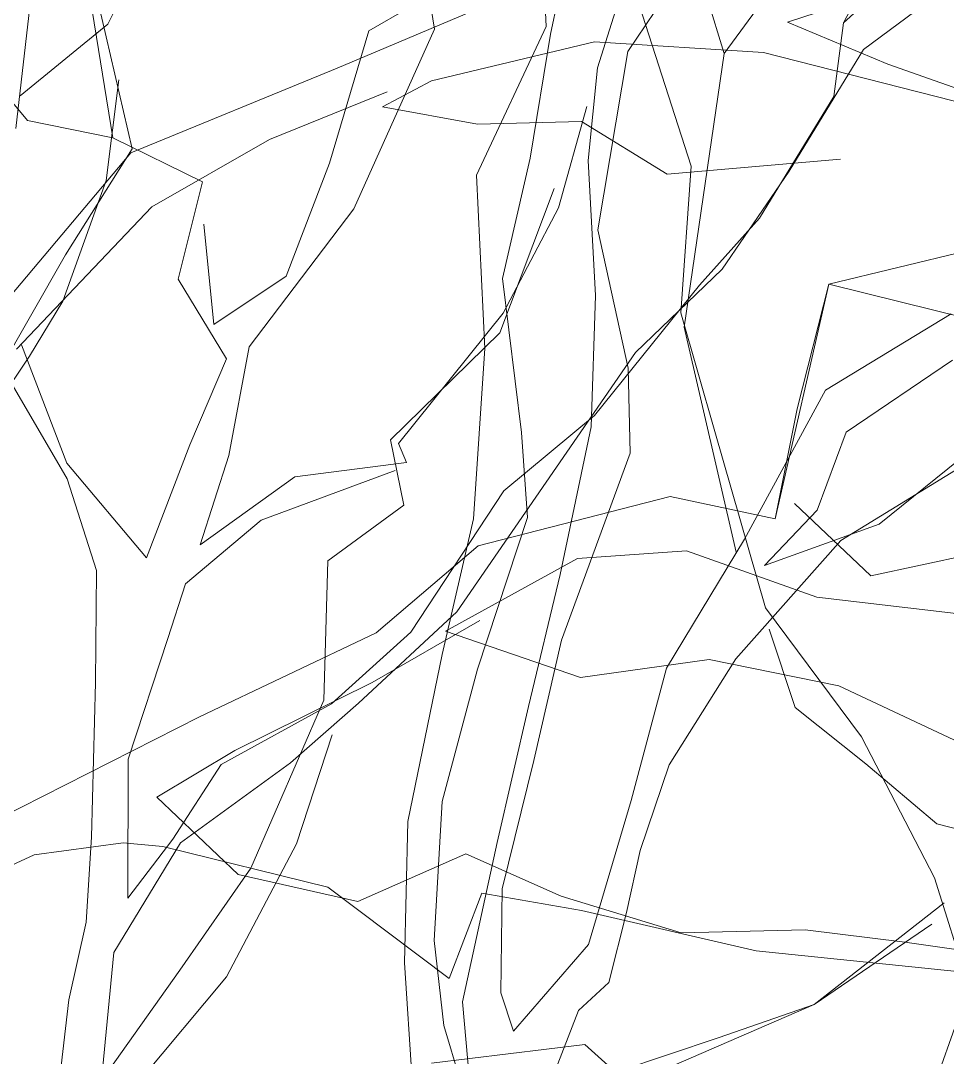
# Model space of a CAD drawing. Header units: millimetres. Extents: x -13512 to 8923, y -6533 to 5096.
# Drawn here: x -522.6 to -388.6, y -5767.3 to -5617.3 of the extents above; entities that cross this region are included whole.
import ezdxf

# ---------------------------------------------------------------- set-up
doc = ezdxf.new("R2010")
doc.units = ezdxf.units.MM
for name, color, linetype, lineweight in [('A-ELEWACJA CIENKA', 11, 'Continuous', 13), ('B-materiały', 9, 'Continuous', 0), ('Layer1', 7, 'Continuous', 0)]:
    doc.layers.add(name, color=color, linetype=linetype, lineweight=lineweight)

# ---------------------------------------------------------------- blocks, each defined once
blk = doc.blocks.new('A$C2EBD462E')
at = {"layer": 'B-materiały'}
for p, q in [((1.87, 817.34), (43.93, 855.82)), ((-33.2, 849.23), (-40.54, 815.72)), ((-41.13, 816.82), (-42.41, 845.84)), ((1.87, 817.34), (15.45, 843.27)), ((-15.4, 812.9), (2.41, 837.3)), ((-15.4, 834.05), (-29.31, 813.21)), ((-15.4, 812.9), (-22.17, 835.13)), ((-117.85, 802.05), (-114.64, 830.06)), ((-59.33, 829.77), (-57.32, 816.42)), ((-33.72, 810.86), (-27.51, 830.57)), ((22.97, 827), (4.76, 813.5)), ((-107.42, 822.93), (-103.85, 800.73)), ((-101.02, 799.12), (-106.03, 820.78)), ((-66.81, 816.18), (-60.75, 819.68)), ((-20.16, 796.63), (-27.68, 819.95)), ((0.46, 806.69), (1.87, 817.34)), ((-116.2, 803.21), (-126.58, 815.8)), ((-72.48, 797.04), (-66.81, 816.18)), ((-57.32, 816.42), (-68.96, 790.43)), ((-51.2, 795.34), (-41.13, 816.82)), ((-40.54, 815.72), (-43.44, 797.77)), ((-29.31, 813.21), (-33.69, 787.4)), ((-21.16, 773.31), (-15.4, 812.9)), ((4.76, 813.5), (-5.97, 795.92)), ((-35.06, 797.42), (-33.72, 810.86)), ((-102.95, 809.13), (-104.81, 794.56)), ((-10.27, 789.1), (0.46, 806.69)), ((-39.35, 790.61), (-35.25, 805.24)), ((-103.85, 800.73), (-116.2, 803.21)), ((-90.84, 794.35), (-103.85, 800.73)), ((-110.69, 783.8), (-101.02, 799.12)), ((-78.77, 780.69), (-72.48, 797.04)), ((-43.44, 797.77), (-47.48, 780.35)), ((-34.01, 777.9), (-35.06, 797.42)), ((-21.66, 775.41), (-20.16, 796.63)), ((-50.02, 770.23), (-51.2, 795.34)), ((-5.97, 795.92), (-15.67, 781.71)), ((-104.81, 794.56), (-111.08, 777.08)), ((-94.4, 780.29), (-90.84, 794.35)), ((-47.84, 772.52), (-39.98, 793.39)), ((-68.96, 790.43), (-84.1, 770.5)), ((-47.35, 775.33), (-39.35, 790.61)), ((-18.96, 779.39), (-10.27, 789.1)), ((-90.69, 788.21), (-89.21, 773.72)), ((-33.69, 787.4), (-29.28, 767.4)), ((-121.39, 765.09), (-110.69, 783.8)), ((-15.67, 781.71), (-28.22, 769.66)), ((-87.41, 768.74), (-94.4, 780.29)), ((-89.21, 773.72), (-78.77, 780.69)), ((-47.48, 780.35), (-44.69, 758.08)), ((-34.13, 760.57), (-18.96, 779.39)), ((-111.08, 777.08), (-115.91, 769.14)), ((-34.65, 758.89), (-34.01, 777.9)), ((-62.52, 756.51), (-47.35, 775.33)), ((-16.76, 758.22), (-21.66, 775.41)), ((-0.71, 764.21), (17.45, 775.27)), ((-110.44, 751.4), (-122.69, 772.32)), ((-63.65, 757.04), (-47.84, 772.52)), ((-13.64, 740.77), (-21.16, 773.31)), ((-117.07, 770.79), (-110.49, 753.63)), ((-84.1, 770.5), (-87.06, 754.78)), ((-28.22, 769.66), (-54.09, 732.14)), ((-51.64, 745.61), (-50.02, 770.23)), ((-115.91, 769.14), (-123.99, 757.21)), ((-92.68, 756.32), (-87.41, 768.74)), ((17.62, 768.57), (2.24, 758.13)), ((-29.28, 767.4), (-28.97, 755.12)), ((-12.46, 742.68), (-0.71, 764.21)), ((-47.27, 749.63), (-34.13, 760.57)), ((-39.14, 737.55), (-34.65, 758.89)), ((7.04, 744.85), (25.66, 759.84)), ((-44.69, 758.08), (-43.82, 745.81)), ((-9.41, 732.7), (-16.76, 758.22)), ((2.24, 758.13), (-1.95, 746.86)), ((-98.98, 739.96), (-92.68, 756.32)), ((-61.74, 747.59), (-63.65, 757.04)), ((-61.34, 753.75), (-62.52, 756.51)), ((25.17, 757.03), (1.51, 742.47)), ((-87.06, 754.78), (-91.2, 741.83)), ((-28.97, 755.12), (-38.91, 728.05)), ((-110.49, 753.63), (-98.98, 739.96)), ((-77.48, 751.67), (-61.34, 753.75)), ((-106.19, 738.1), (-110.44, 751.4)), ((-91.2, 741.83), (-77.48, 751.67)), ((-62.98, 752.59), (-82.36, 745.4)), ((-60.72, 729.18), (-47.27, 749.63)), ((-72.71, 739.5), (-61.74, 747.59)), ((-1.95, 746.86), (-9.57, 738.84)), ((-82.36, 745.4), (-93.3, 736.19)), ((-56.17, 725.95), (-51.64, 745.61)), ((-43.82, 745.81), (-51.09, 723.84)), ((-9.57, 738.84), (7.04, 744.85)), ((-23.72, 723.97), (-12.46, 742.68)), ((1.51, 742.47), (-13.7, 725.33)), ((-73.32, 719.37), (-72.71, 739.5)), ((-106.35, 721.9), (-106.19, 738.1)), ((-43.69, 718.44), (-39.14, 737.55)), ((-93.3, 736.19), (-95.89, 728.3)), ((-54.09, 732.14), (-68.29, 718.94)), ((4.46, 714.06), (-9.41, 732.7)), ((-72.19, 718.84), (-60.72, 729.18)), ((-8.88, 729.65), (-5.14, 718.29)), ((-95.89, 728.3), (-101.6, 710.84)), ((-38.91, 728.05), (-42.94, 710.64)), ((-61.15, 701.8), (-56.17, 725.95)), ((-13.7, 725.33), (-23.37, 710.01)), ((-51.09, 723.84), (-56.2, 704.72)), ((-28.83, 704.84), (-23.72, 723.97)), ((-106.9, 699.54), (-106.35, 721.9)), ((-88.17, 710.06), (-72.19, 718.84)), ((-83.89, 695.08), (-73.32, 719.37)), ((-68.29, 718.94), (-78.12, 710.31)), ((-48.23, 698.77), (-43.69, 718.44)), ((-5.14, 718.29), (5.12, 710.16)), ((-72.08, 714.37), (-77.27, 698.6)), ((15.03, 693.65), (4.46, 714.06)), ((-101.6, 710.84), (-101.66, 690.73)), ((-95.17, 699.27), (-88.17, 710.06)), ((-78.12, 710.31), (-94.04, 698.74)), ((-42.94, 710.64), (-47.5, 692.09)), ((-23.37, 710.01), (-27.53, 697.61)), ((5.12, 710.16), (15.39, 701.48)), ((-35.01, 684.02), (-28.83, 704.84)), ((-56.2, 704.72), (-57.37, 684.58)), ((-61.63, 681.35), (-61.15, 701.8)), ((15.39, 701.48), (19.33, 700.46)), ((-107.71, 687.23), (-106.9, 699.54)), ((-101.66, 690.73), (-95.17, 699.27)), ((-94.04, 698.74), (-103.69, 682.86)), ((-77.27, 698.6), (-87.4, 679.35)), ((-53.24, 675.74), (-48.23, 698.77)), ((-27.53, 697.61), (-29.54, 688.63)), ((-94.13, 680.3), (-83.89, 695.08)), ((19.89, 678.13), (15.03, 693.65)), ((-47.5, 692.09), (-47.68, 677)), ((16.45, 690.06), (-2.39, 675.34)), ((-29.54, 688.63), (-32.08, 678.51)), ((-110.22, 675.99), (-107.71, 687.23)), ((-2.39, 675.34), (14.64, 686.94)), ((-57.37, 684.58), (-55.94, 672.32)), ((-45.87, 671.46), (-35.01, 684.02)), ((-103.69, 682.86), (-105.46, 664.38)), ((-60.5, 664.19), (-61.63, 681.35)), ((-105.46, 664.38), (-94.13, 680.3)), ((-87.4, 679.35), (-103.13, 660.53)), ((-32.08, 678.51), (-36.45, 674.49)), ((-47.68, 677), (-45.87, 671.46)), ((-112.51, 655.82), (-110.22, 675.99)), ((-51.67, 657.9), (-53.24, 675.74)), ((-2.39, 675.34), (-25.6, 665.26)), ((-16.24, 670.52), (-2.39, 675.34)), ((-36.45, 674.49), (-41.69, 660.95)), ((-55.94, 672.32), (-51.67, 657.9)), ((9.93, 649.38), (18.21, 672.7)), ((-30.64, 665.69), (-16.24, 670.52))]:
    blk.add_line(p, q, dxfattribs=at)

msp = doc.modelspace()

# ---------------------------------------------------------------- linework, layer by layer
at = {"layer": 'Layer1'}
for p, q in [((-499.76, -5597.51), (-510.02, -5617.87)), ((-499.76, -5597.51), (-510.02, -5617.87)), ((-499.76, -5597.51), (-510.02, -5617.87)), ((-499.76, -5597.51), (-510.02, -5617.87)), ((-499.76, -5597.51), (-510.02, -5617.87)), ((-499.76, -5597.51), (-510.02, -5617.87)), ((-499.76, -5597.51), (-510.02, -5617.87)), ((-499.76, -5597.51), (-510.02, -5617.87)), ((-397.43, -5612.89), (-411.67, -5617.56)), ((-397.43, -5612.89), (-411.67, -5617.56)), ((-397.43, -5612.89), (-411.67, -5617.56)), ((-397.43, -5612.89), (-411.67, -5617.56)), ((-397.43, -5612.89), (-411.67, -5617.56)), ((-397.43, -5612.89), (-411.67, -5617.56)), ((-397.43, -5612.89), (-411.67, -5617.56)), ((-397.43, -5612.89), (-411.67, -5617.56)), ((-476.84, -5624.21), (-453.4, -5614.29)), ((-476.84, -5624.21), (-453.4, -5614.29)), ((-476.84, -5624.21), (-453.4, -5614.29)), ((-476.84, -5624.21), (-453.4, -5614.29)), ((-476.84, -5624.21), (-453.4, -5614.29)), ((-476.84, -5624.21), (-453.4, -5614.29)), ((-476.84, -5624.21), (-453.4, -5614.29)), ((-476.84, -5624.21), (-453.4, -5614.29)), ((-510.02, -5617.87), (-522.69, -5628.23)), ((-510.02, -5617.87), (-522.69, -5628.23)), ((-510.02, -5617.87), (-522.69, -5628.23)), ((-510.02, -5617.87), (-522.69, -5628.23)), ((-510.02, -5617.87), (-522.69, -5628.23)), ((-510.02, -5617.87), (-522.69, -5628.23)), ((-510.02, -5617.87), (-522.69, -5628.23)), ((-510.02, -5617.87), (-522.69, -5628.23)), ((-411.67, -5617.56), (-397.16, -5623.65)), ((-411.67, -5617.56), (-397.16, -5623.65)), ((-411.67, -5617.56), (-397.16, -5623.65)), ((-411.67, -5617.56), (-397.16, -5623.65)), ((-411.67, -5617.56), (-397.16, -5623.65)), ((-411.67, -5617.56), (-397.16, -5623.65)), ((-411.67, -5617.56), (-397.16, -5623.65)), ((-411.67, -5617.56), (-397.16, -5623.65)), ((-439.6, -5620.41), (-463.15, -5626.03)), ((-439.6, -5620.41), (-463.15, -5626.03)), ((-439.6, -5620.41), (-463.15, -5626.03)), ((-439.6, -5620.41), (-463.15, -5626.03)), ((-439.6, -5620.41), (-463.15, -5626.03)), ((-439.6, -5620.41), (-463.15, -5626.03)), ((-439.6, -5620.41), (-463.15, -5626.03)), ((-439.6, -5620.41), (-463.15, -5626.03)), ((-415.15, -5621.95), (-439.6, -5620.41)), ((-415.15, -5621.95), (-439.6, -5620.41)), ((-415.15, -5621.95), (-439.6, -5620.41)), ((-415.15, -5621.95), (-439.6, -5620.41)), ((-415.15, -5621.95), (-439.6, -5620.41)), ((-415.15, -5621.95), (-439.6, -5620.41)), ((-415.15, -5621.95), (-439.6, -5620.41)), ((-415.15, -5621.95), (-439.6, -5620.41)), ((-380.8, -5630.73), (-415.15, -5621.95)), ((-380.8, -5630.73), (-415.15, -5621.95)), ((-380.8, -5630.73), (-415.15, -5621.95)), ((-380.8, -5630.73), (-415.15, -5621.95)), ((-380.8, -5630.73), (-415.15, -5621.95)), ((-380.8, -5630.73), (-415.15, -5621.95)), ((-380.8, -5630.73), (-415.15, -5621.95)), ((-380.8, -5630.73), (-415.15, -5621.95)), ((-506.69, -5636.45), (-476.84, -5624.21)), ((-506.69, -5636.45), (-476.84, -5624.21)), ((-506.69, -5636.45), (-476.84, -5624.21)), ((-506.69, -5636.45), (-476.84, -5624.21)), ((-506.69, -5636.45), (-476.84, -5624.21)), ((-506.69, -5636.45), (-476.84, -5624.21)), ((-506.69, -5636.45), (-476.84, -5624.21)), ((-506.69, -5636.45), (-476.84, -5624.21)), ((-397.16, -5623.65), (-376.16, -5631.03)), ((-397.16, -5623.65), (-376.16, -5631.03)), ((-397.16, -5623.65), (-376.16, -5631.03)), ((-397.16, -5623.65), (-376.16, -5631.03)), ((-397.16, -5623.65), (-376.16, -5631.03)), ((-397.16, -5623.65), (-376.16, -5631.03)), ((-397.16, -5623.65), (-376.16, -5631.03)), ((-397.16, -5623.65), (-376.16, -5631.03)), ((-463.15, -5626.03), (-470.24, -5629.79)), ((-463.15, -5626.03), (-470.24, -5629.79)), ((-463.15, -5626.03), (-470.24, -5629.79)), ((-463.15, -5626.03), (-470.24, -5629.79)), ((-463.15, -5626.03), (-470.24, -5629.79)), ((-463.15, -5626.03), (-470.24, -5629.79)), ((-463.15, -5626.03), (-470.24, -5629.79)), ((-463.15, -5626.03), (-470.24, -5629.79)), ((-469.57, -5627.62), (-486.63, -5634.51)), ((-469.57, -5627.62), (-486.63, -5634.51)), ((-469.57, -5627.62), (-486.63, -5634.51)), ((-469.57, -5627.62), (-486.63, -5634.51)), ((-469.57, -5627.62), (-486.63, -5634.51)), ((-469.57, -5627.62), (-486.63, -5634.51)), ((-469.57, -5627.62), (-486.63, -5634.51)), ((-469.57, -5627.62), (-486.63, -5634.51)), ((-470.24, -5629.79), (-456.53, -5632.32)), ((-470.24, -5629.79), (-456.53, -5632.32)), ((-470.24, -5629.79), (-456.53, -5632.32)), ((-470.24, -5629.79), (-456.53, -5632.32)), ((-470.24, -5629.79), (-456.53, -5632.32)), ((-470.24, -5629.79), (-456.53, -5632.32)), ((-470.24, -5629.79), (-456.53, -5632.32)), ((-470.24, -5629.79), (-456.53, -5632.32)), ((-456.53, -5632.32), (-441.47, -5631.94)), ((-456.53, -5632.32), (-441.47, -5631.94)), ((-456.53, -5632.32), (-441.47, -5631.94)), ((-456.53, -5632.32), (-441.47, -5631.94)), ((-456.53, -5632.32), (-441.47, -5631.94)), ((-456.53, -5632.32), (-441.47, -5631.94)), ((-456.53, -5632.32), (-441.47, -5631.94)), ((-456.53, -5632.32), (-441.47, -5631.94)), ((-441.47, -5631.94), (-429.07, -5639.53)), ((-441.47, -5631.94), (-429.07, -5639.53)), ((-441.47, -5631.94), (-429.07, -5639.53)), ((-441.47, -5631.94), (-429.07, -5639.53)), ((-441.47, -5631.94), (-429.07, -5639.53)), ((-441.47, -5631.94), (-429.07, -5639.53)), ((-441.47, -5631.94), (-429.07, -5639.53)), ((-441.47, -5631.94), (-429.07, -5639.53)), ((-486.63, -5634.51), (-503.62, -5644.27)), ((-486.63, -5634.51), (-503.62, -5644.27)), ((-486.63, -5634.51), (-503.62, -5644.27)), ((-486.63, -5634.51), (-503.62, -5644.27)), ((-486.63, -5634.51), (-503.62, -5644.27)), ((-486.63, -5634.51), (-503.62, -5644.27)), ((-486.63, -5634.51), (-503.62, -5644.27)), ((-486.63, -5634.51), (-503.62, -5644.27)), ((-528.3, -5662.12), (-506.69, -5636.45)), ((-528.3, -5662.12), (-506.69, -5636.45)), ((-528.3, -5662.12), (-506.69, -5636.45)), ((-528.3, -5662.12), (-506.69, -5636.45)), ((-528.3, -5662.12), (-506.69, -5636.45)), ((-528.3, -5662.12), (-506.69, -5636.45)), ((-528.3, -5662.12), (-506.69, -5636.45)), ((-528.3, -5662.12), (-506.69, -5636.45)), ((-429.07, -5639.53), (-404, -5637.36)), ((-429.07, -5639.53), (-404, -5637.36)), ((-429.07, -5639.53), (-404, -5637.36)), ((-429.07, -5639.53), (-404, -5637.36)), ((-429.07, -5639.53), (-404, -5637.36)), ((-429.07, -5639.53), (-404, -5637.36)), ((-429.07, -5639.53), (-404, -5637.36)), ((-429.07, -5639.53), (-404, -5637.36)), ((-503.62, -5644.27), (-523.21, -5664.86)), ((-503.62, -5644.27), (-523.21, -5664.86)), ((-503.62, -5644.27), (-523.21, -5664.86)), ((-503.62, -5644.27), (-523.21, -5664.86)), ((-503.62, -5644.27), (-523.21, -5664.86)), ((-503.62, -5644.27), (-523.21, -5664.86)), ((-503.62, -5644.27), (-523.21, -5664.86)), ((-503.62, -5644.27), (-523.21, -5664.86)), ((-405.7, -5655.46), (-385.72, -5650.65)), ((-405.7, -5655.46), (-385.72, -5650.65)), ((-405.7, -5655.46), (-385.72, -5650.65)), ((-405.7, -5655.46), (-385.72, -5650.65)), ((-405.7, -5655.46), (-385.72, -5650.65)), ((-405.7, -5655.46), (-385.72, -5650.65)), ((-405.7, -5655.46), (-385.72, -5650.65)), ((-405.7, -5655.46), (-385.72, -5650.65)), ((-413.46, -5689.39), (-405.7, -5655.46)), ((-413.46, -5689.39), (-405.7, -5655.46)), ((-413.46, -5689.39), (-405.7, -5655.46)), ((-413.46, -5689.39), (-405.7, -5655.46)), ((-413.46, -5689.39), (-405.7, -5655.46)), ((-413.46, -5689.39), (-405.7, -5655.46)), ((-413.46, -5689.39), (-405.7, -5655.46)), ((-413.46, -5689.39), (-405.7, -5655.46)), ((-410.27, -5673.52), (-405.7, -5655.46)), ((-410.27, -5673.52), (-405.7, -5655.46)), ((-410.27, -5673.52), (-405.7, -5655.46)), ((-410.27, -5673.52), (-405.7, -5655.46)), ((-410.27, -5673.52), (-405.7, -5655.46)), ((-410.27, -5673.52), (-405.7, -5655.46)), ((-410.27, -5673.52), (-405.7, -5655.46)), ((-410.27, -5673.52), (-405.7, -5655.46)), ((-405.7, -5655.46), (-367.58, -5664.89)), ((-405.7, -5655.46), (-367.58, -5664.89)), ((-405.7, -5655.46), (-367.58, -5664.89)), ((-405.7, -5655.46), (-367.58, -5664.89)), ((-405.7, -5655.46), (-367.58, -5664.89)), ((-405.7, -5655.46), (-367.58, -5664.89)), ((-405.7, -5655.46), (-367.58, -5664.89)), ((-405.7, -5655.46), (-367.58, -5664.89)), ((-413.46, -5689.39), (-410.27, -5673.52)), ((-413.46, -5689.39), (-410.27, -5673.52)), ((-413.46, -5689.39), (-410.27, -5673.52)), ((-413.46, -5689.39), (-410.27, -5673.52)), ((-413.46, -5689.39), (-410.27, -5673.52)), ((-413.46, -5689.39), (-410.27, -5673.52)), ((-413.46, -5689.39), (-410.27, -5673.52)), ((-413.46, -5689.39), (-410.27, -5673.52)), ((-456.44, -5693.34), (-428.62, -5686.18)), ((-456.44, -5693.34), (-428.62, -5686.18)), ((-456.44, -5693.34), (-428.62, -5686.18)), ((-456.44, -5693.34), (-428.62, -5686.18)), ((-456.44, -5693.34), (-428.62, -5686.18)), ((-456.44, -5693.34), (-428.62, -5686.18)), ((-456.44, -5693.34), (-428.62, -5686.18)), ((-456.44, -5693.34), (-428.62, -5686.18)), ((-428.62, -5686.18), (-413.46, -5689.39)), ((-428.62, -5686.18), (-413.46, -5689.39)), ((-428.62, -5686.18), (-413.46, -5689.39)), ((-428.62, -5686.18), (-413.46, -5689.39)), ((-428.62, -5686.18), (-413.46, -5689.39)), ((-428.62, -5686.18), (-413.46, -5689.39)), ((-428.62, -5686.18), (-413.46, -5689.39)), ((-428.62, -5686.18), (-413.46, -5689.39)), ((-410.65, -5687.17), (-399.62, -5697.66)), ((-410.65, -5687.17), (-399.62, -5697.66)), ((-410.65, -5687.17), (-399.62, -5697.66)), ((-410.65, -5687.17), (-399.62, -5697.66)), ((-410.65, -5687.17), (-399.62, -5697.66)), ((-410.65, -5687.17), (-399.62, -5697.66)), ((-410.65, -5687.17), (-399.62, -5697.66)), ((-410.65, -5687.17), (-399.62, -5697.66)), ((-471.2, -5705.92), (-456.44, -5693.34)), ((-471.2, -5705.92), (-456.44, -5693.34)), ((-471.2, -5705.92), (-456.44, -5693.34)), ((-471.2, -5705.92), (-456.44, -5693.34)), ((-471.2, -5705.92), (-456.44, -5693.34)), ((-471.2, -5705.92), (-456.44, -5693.34)), ((-471.2, -5705.92), (-456.44, -5693.34)), ((-471.2, -5705.92), (-456.44, -5693.34)), ((-442.04, -5695.14), (-461.16, -5705.67)), ((-442.04, -5695.14), (-461.16, -5705.67)), ((-442.04, -5695.14), (-461.16, -5705.67)), ((-442.04, -5695.14), (-461.16, -5705.67)), ((-442.04, -5695.14), (-461.16, -5705.67)), ((-442.04, -5695.14), (-461.16, -5705.67)), ((-442.04, -5695.14), (-461.16, -5705.67)), ((-442.04, -5695.14), (-461.16, -5705.67)), ((-426.27, -5694.02), (-442.04, -5695.14)), ((-426.27, -5694.02), (-442.04, -5695.14)), ((-426.27, -5694.02), (-442.04, -5695.14)), ((-426.27, -5694.02), (-442.04, -5695.14)), ((-426.27, -5694.02), (-442.04, -5695.14)), ((-426.27, -5694.02), (-442.04, -5695.14)), ((-426.27, -5694.02), (-442.04, -5695.14)), ((-426.27, -5694.02), (-442.04, -5695.14)), ((-407.44, -5700.73), (-426.27, -5694.02)), ((-407.44, -5700.73), (-426.27, -5694.02)), ((-407.44, -5700.73), (-426.27, -5694.02)), ((-407.44, -5700.73), (-426.27, -5694.02)), ((-407.44, -5700.73), (-426.27, -5694.02)), ((-407.44, -5700.73), (-426.27, -5694.02)), ((-407.44, -5700.73), (-426.27, -5694.02)), ((-407.44, -5700.73), (-426.27, -5694.02)), ((-399.62, -5697.66), (-384.62, -5694.42)), ((-399.62, -5697.66), (-384.62, -5694.42)), ((-399.62, -5697.66), (-384.62, -5694.42)), ((-399.62, -5697.66), (-384.62, -5694.42)), ((-399.62, -5697.66), (-384.62, -5694.42)), ((-399.62, -5697.66), (-384.62, -5694.42)), ((-399.62, -5697.66), (-384.62, -5694.42)), ((-399.62, -5697.66), (-384.62, -5694.42)), ((-387.28, -5703.1), (-407.44, -5700.73)), ((-387.28, -5703.1), (-407.44, -5700.73)), ((-387.28, -5703.1), (-407.44, -5700.73)), ((-387.28, -5703.1), (-407.44, -5700.73)), ((-387.28, -5703.1), (-407.44, -5700.73)), ((-387.28, -5703.1), (-407.44, -5700.73)), ((-387.28, -5703.1), (-407.44, -5700.73)), ((-387.28, -5703.1), (-407.44, -5700.73)), ((-456.17, -5704.1), (-471.74, -5713.11)), ((-456.17, -5704.1), (-471.74, -5713.11)), ((-456.17, -5704.1), (-471.74, -5713.11)), ((-456.17, -5704.1), (-471.74, -5713.11)), ((-456.17, -5704.1), (-471.74, -5713.11)), ((-456.17, -5704.1), (-471.74, -5713.11)), ((-456.17, -5704.1), (-471.74, -5713.11)), ((-456.17, -5704.1), (-471.74, -5713.11)), ((-496.75, -5718.04), (-471.2, -5705.92)), ((-496.75, -5718.04), (-471.2, -5705.92)), ((-496.75, -5718.04), (-471.2, -5705.92)), ((-496.75, -5718.04), (-471.2, -5705.92)), ((-496.75, -5718.04), (-471.2, -5705.92)), ((-496.75, -5718.04), (-471.2, -5705.92)), ((-496.75, -5718.04), (-471.2, -5705.92)), ((-496.75, -5718.04), (-471.2, -5705.92)), ((-461.16, -5705.67), (-441.61, -5712.36)), ((-461.16, -5705.67), (-441.61, -5712.36)), ((-461.16, -5705.67), (-441.61, -5712.36)), ((-461.16, -5705.67), (-441.61, -5712.36)), ((-461.16, -5705.67), (-441.61, -5712.36)), ((-461.16, -5705.67), (-441.61, -5712.36)), ((-461.16, -5705.67), (-441.61, -5712.36)), ((-461.16, -5705.67), (-441.61, -5712.36)), ((-441.61, -5712.36), (-423.01, -5709.74)), ((-441.61, -5712.36), (-423.01, -5709.74)), ((-441.61, -5712.36), (-423.01, -5709.74)), ((-441.61, -5712.36), (-423.01, -5709.74)), ((-441.61, -5712.36), (-423.01, -5709.74)), ((-441.61, -5712.36), (-423.01, -5709.74)), ((-441.61, -5712.36), (-423.01, -5709.74)), ((-441.61, -5712.36), (-423.01, -5709.74)), ((-423.01, -5709.74), (-404.24, -5713.57)), ((-423.01, -5709.74), (-404.24, -5713.57)), ((-423.01, -5709.74), (-404.24, -5713.57)), ((-423.01, -5709.74), (-404.24, -5713.57)), ((-423.01, -5709.74), (-404.24, -5713.57)), ((-423.01, -5709.74), (-404.24, -5713.57)), ((-423.01, -5709.74), (-404.24, -5713.57)), ((-423.01, -5709.74), (-404.24, -5713.57)), ((-471.74, -5713.11), (-491.6, -5722.94)), ((-471.74, -5713.11), (-491.6, -5722.94)), ((-471.74, -5713.11), (-491.6, -5722.94)), ((-471.74, -5713.11), (-491.6, -5722.94)), ((-471.74, -5713.11), (-491.6, -5722.94)), ((-471.74, -5713.11), (-491.6, -5722.94)), ((-471.74, -5713.11), (-491.6, -5722.94)), ((-471.74, -5713.11), (-491.6, -5722.94)), ((-404.24, -5713.57), (-386.81, -5721.75)), ((-404.24, -5713.57), (-386.81, -5721.75)), ((-404.24, -5713.57), (-386.81, -5721.75)), ((-404.24, -5713.57), (-386.81, -5721.75)), ((-404.24, -5713.57), (-386.81, -5721.75)), ((-404.24, -5713.57), (-386.81, -5721.75)), ((-404.24, -5713.57), (-386.81, -5721.75)), ((-404.24, -5713.57), (-386.81, -5721.75)), ((-526.52, -5733.15), (-496.75, -5718.04)), ((-526.52, -5733.15), (-496.75, -5718.04)), ((-526.52, -5733.15), (-496.75, -5718.04)), ((-526.52, -5733.15), (-496.75, -5718.04)), ((-526.52, -5733.15), (-496.75, -5718.04)), ((-526.52, -5733.15), (-496.75, -5718.04)), ((-526.52, -5733.15), (-496.75, -5718.04)), ((-526.52, -5733.15), (-496.75, -5718.04)), ((-491.6, -5722.94), (-502.92, -5729.69)), ((-491.6, -5722.94), (-502.92, -5729.69)), ((-491.6, -5722.94), (-502.92, -5729.69)), ((-491.6, -5722.94), (-502.92, -5729.69)), ((-491.6, -5722.94), (-502.92, -5729.69)), ((-491.6, -5722.94), (-502.92, -5729.69)), ((-491.6, -5722.94), (-502.92, -5729.69)), ((-491.6, -5722.94), (-502.92, -5729.69)), ((-502.92, -5729.69), (-491.15, -5740.88)), ((-502.92, -5729.69), (-491.15, -5740.88)), ((-502.92, -5729.69), (-491.15, -5740.88)), ((-502.92, -5729.69), (-491.15, -5740.88)), ((-502.92, -5729.69), (-491.15, -5740.88)), ((-502.92, -5729.69), (-491.15, -5740.88)), ((-502.92, -5729.69), (-491.15, -5740.88)), ((-502.92, -5729.69), (-491.15, -5740.88)), ((-507.78, -5736.27), (-520.65, -5738.03)), ((-507.78, -5736.27), (-520.65, -5738.03)), ((-507.78, -5736.27), (-520.65, -5738.03)), ((-507.78, -5736.27), (-520.65, -5738.03)), ((-507.78, -5736.27), (-520.65, -5738.03)), ((-507.78, -5736.27), (-520.65, -5738.03)), ((-507.78, -5736.27), (-520.65, -5738.03)), ((-507.78, -5736.27), (-520.65, -5738.03)), ((-502.02, -5736.84), (-507.78, -5736.27)), ((-502.02, -5736.84), (-507.78, -5736.27)), ((-502.02, -5736.84), (-507.78, -5736.27)), ((-502.02, -5736.84), (-507.78, -5736.27)), ((-502.02, -5736.84), (-507.78, -5736.27)), ((-502.02, -5736.84), (-507.78, -5736.27)), ((-502.02, -5736.84), (-507.78, -5736.27)), ((-502.02, -5736.84), (-507.78, -5736.27)), ((-478.18, -5742.71), (-502.02, -5736.84)), ((-478.18, -5742.71), (-502.02, -5736.84)), ((-478.18, -5742.71), (-502.02, -5736.84)), ((-478.18, -5742.71), (-502.02, -5736.84)), ((-478.18, -5742.71), (-502.02, -5736.84)), ((-478.18, -5742.71), (-502.02, -5736.84)), ((-478.18, -5742.71), (-502.02, -5736.84)), ((-478.18, -5742.71), (-502.02, -5736.84)), ((-520.65, -5738.03), (-541.95, -5747.89)), ((-520.65, -5738.03), (-541.95, -5747.89)), ((-520.65, -5738.03), (-541.95, -5747.89)), ((-520.65, -5738.03), (-541.95, -5747.89)), ((-520.65, -5738.03), (-541.95, -5747.89)), ((-520.65, -5738.03), (-541.95, -5747.89)), ((-520.65, -5738.03), (-541.95, -5747.89)), ((-520.65, -5738.03), (-541.95, -5747.89)), ((-473.82, -5744.75), (-458.2, -5737.9)), ((-473.82, -5744.75), (-458.2, -5737.9)), ((-473.82, -5744.75), (-458.2, -5737.9)), ((-473.82, -5744.75), (-458.2, -5737.9)), ((-473.82, -5744.75), (-458.2, -5737.9)), ((-473.82, -5744.75), (-458.2, -5737.9)), ((-473.82, -5744.75), (-458.2, -5737.9)), ((-473.82, -5744.75), (-458.2, -5737.9)), ((-458.2, -5737.9), (-444.4, -5744.01)), ((-458.2, -5737.9), (-444.4, -5744.01)), ((-458.2, -5737.9), (-444.4, -5744.01)), ((-458.2, -5737.9), (-444.4, -5744.01)), ((-458.2, -5737.9), (-444.4, -5744.01)), ((-458.2, -5737.9), (-444.4, -5744.01)), ((-458.2, -5737.9), (-444.4, -5744.01)), ((-458.2, -5737.9), (-444.4, -5744.01)), ((-491.15, -5740.88), (-473.82, -5744.75)), ((-491.15, -5740.88), (-473.82, -5744.75)), ((-491.15, -5740.88), (-473.82, -5744.75)), ((-491.15, -5740.88), (-473.82, -5744.75)), ((-491.15, -5740.88), (-473.82, -5744.75)), ((-491.15, -5740.88), (-473.82, -5744.75)), ((-491.15, -5740.88), (-473.82, -5744.75)), ((-491.15, -5740.88), (-473.82, -5744.75)), ((-460.62, -5755.91), (-478.18, -5742.71)), ((-460.62, -5755.91), (-478.18, -5742.71)), ((-460.62, -5755.91), (-478.18, -5742.71)), ((-460.62, -5755.91), (-478.18, -5742.71)), ((-460.62, -5755.91), (-478.18, -5742.71)), ((-460.62, -5755.91), (-478.18, -5742.71)), ((-460.62, -5755.91), (-478.18, -5742.71)), ((-460.62, -5755.91), (-478.18, -5742.71)), ((-455.9, -5743.58), (-460.62, -5755.91)), ((-455.9, -5743.58), (-460.62, -5755.91)), ((-455.9, -5743.58), (-460.62, -5755.91)), ((-455.9, -5743.58), (-460.62, -5755.91)), ((-455.9, -5743.58), (-460.62, -5755.91)), ((-455.9, -5743.58), (-460.62, -5755.91)), ((-455.9, -5743.58), (-460.62, -5755.91)), ((-455.9, -5743.58), (-460.62, -5755.91)), ((-441.48, -5746.09), (-455.9, -5743.58)), ((-441.48, -5746.09), (-455.9, -5743.58)), ((-441.48, -5746.09), (-455.9, -5743.58)), ((-441.48, -5746.09), (-455.9, -5743.58)), ((-441.48, -5746.09), (-455.9, -5743.58)), ((-441.48, -5746.09), (-455.9, -5743.58)), ((-441.48, -5746.09), (-455.9, -5743.58)), ((-441.48, -5746.09), (-455.9, -5743.58)), ((-444.4, -5744.01), (-427.04, -5749.32)), ((-444.4, -5744.01), (-427.04, -5749.32)), ((-444.4, -5744.01), (-427.04, -5749.32)), ((-444.4, -5744.01), (-427.04, -5749.32)), ((-444.4, -5744.01), (-427.04, -5749.32)), ((-444.4, -5744.01), (-427.04, -5749.32)), ((-444.4, -5744.01), (-427.04, -5749.32)), ((-444.4, -5744.01), (-427.04, -5749.32)), ((-416.21, -5751.92), (-441.48, -5746.09)), ((-416.21, -5751.92), (-441.48, -5746.09)), ((-416.21, -5751.92), (-441.48, -5746.09)), ((-416.21, -5751.92), (-441.48, -5746.09)), ((-416.21, -5751.92), (-441.48, -5746.09)), ((-416.21, -5751.92), (-441.48, -5746.09)), ((-416.21, -5751.92), (-441.48, -5746.09)), ((-416.21, -5751.92), (-441.48, -5746.09)), ((-427.04, -5749.32), (-409.1, -5748.87)), ((-427.04, -5749.32), (-409.1, -5748.87)), ((-427.04, -5749.32), (-409.1, -5748.87)), ((-427.04, -5749.32), (-409.1, -5748.87)), ((-427.04, -5749.32), (-409.1, -5748.87)), ((-427.04, -5749.32), (-409.1, -5748.87)), ((-427.04, -5749.32), (-409.1, -5748.87)), ((-427.04, -5749.32), (-409.1, -5748.87)), ((-409.1, -5748.87), (-394.7, -5750.67)), ((-409.1, -5748.87), (-394.7, -5750.67)), ((-409.1, -5748.87), (-394.7, -5750.67)), ((-409.1, -5748.87), (-394.7, -5750.67)), ((-409.1, -5748.87), (-394.7, -5750.67)), ((-409.1, -5748.87), (-394.7, -5750.67)), ((-409.1, -5748.87), (-394.7, -5750.67)), ((-409.1, -5748.87), (-394.7, -5750.67)), ((-394.7, -5750.67), (-377.41, -5753.11)), ((-394.7, -5750.67), (-377.41, -5753.11)), ((-394.7, -5750.67), (-377.41, -5753.11)), ((-394.7, -5750.67), (-377.41, -5753.11)), ((-394.7, -5750.67), (-377.41, -5753.11)), ((-394.7, -5750.67), (-377.41, -5753.11)), ((-394.7, -5750.67), (-377.41, -5753.11)), ((-394.7, -5750.67), (-377.41, -5753.11)), ((-382.38, -5755.38), (-416.21, -5751.92)), ((-382.38, -5755.38), (-416.21, -5751.92)), ((-382.38, -5755.38), (-416.21, -5751.92)), ((-382.38, -5755.38), (-416.21, -5751.92)), ((-382.38, -5755.38), (-416.21, -5751.92)), ((-382.38, -5755.38), (-416.21, -5751.92)), ((-382.38, -5755.38), (-416.21, -5751.92)), ((-382.38, -5755.38), (-416.21, -5751.92)), ((-463.18, -5768.18), (-440.99, -5765.47)), ((-463.18, -5768.18), (-440.99, -5765.47)), ((-463.18, -5768.18), (-440.99, -5765.47)), ((-463.18, -5768.18), (-440.99, -5765.47)), ((-463.18, -5768.18), (-440.99, -5765.47)), ((-463.18, -5768.18), (-440.99, -5765.47)), ((-463.18, -5768.18), (-440.99, -5765.47)), ((-463.18, -5768.18), (-440.99, -5765.47)), ((-440.99, -5765.47), (-428.51, -5776.64)), ((-440.99, -5765.47), (-428.51, -5776.64)), ((-440.99, -5765.47), (-428.51, -5776.64)), ((-440.99, -5765.47), (-428.51, -5776.64)), ((-440.99, -5765.47), (-428.51, -5776.64)), ((-440.99, -5765.47), (-428.51, -5776.64)), ((-440.99, -5765.47), (-428.51, -5776.64)), ((-440.99, -5765.47), (-428.51, -5776.64))]:
    msp.add_line(p, q, dxfattribs=at)

# ---------------------------------------------------------------- block references
at = {"layer": 'A-ELEWACJA CIENKA'}
msp.add_blockref('A$C2EBD462E', (-405.44, -6435.01), dxfattribs=at)

doc.saveas('drawing.dxf')
